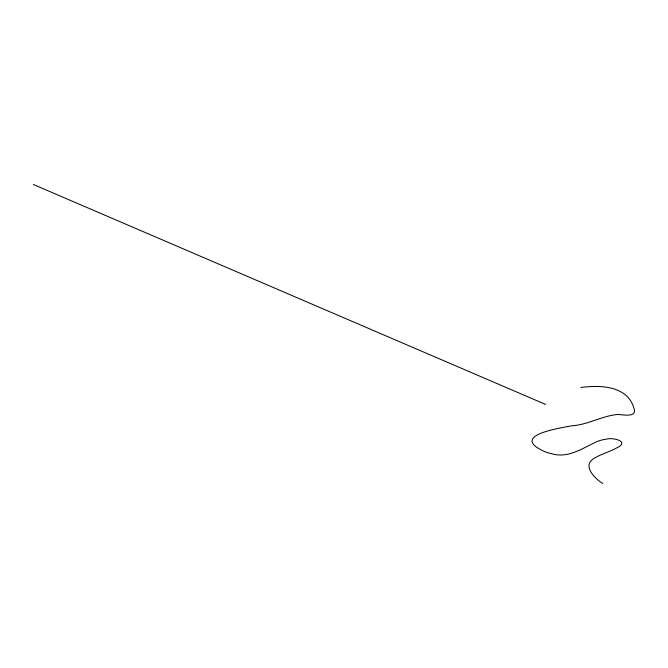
<?xml version="1.0" encoding="UTF-8"?>
<svg xmlns="http://www.w3.org/2000/svg" width="668" height="668" viewBox="0 0 668 668"><rect width="100%" height="100%" fill="white"/><g stroke="black" fill="none" stroke-linecap="round" stroke-linejoin="round"><path stroke-width="1" d="M580.893 387.49C600.014 384.935 626.943 385.536 633.807 407.731C637.973 418.076 623.144 414.628 617.574 414.461C601.901 415.922 587.69 424.89 571.674 425.808C559.684 428.205 509.417 435.461 544.011 451.301A47.386 41.525 -8.2 0 0 552.344 453.881C569.094 458.557 583.607 447.368 598.119 441.139A33.475 29.334 -8.2 0 1 606.185 439.21C613.433 436.997 630.934 441.915 615.829 448.328C608.682 452.178 600.707 454.282 593.777 458.54C581.786 465.88 595.188 478.939 602.803 483.498M33.4 184.502L545.698 404.474"/></g></svg>
